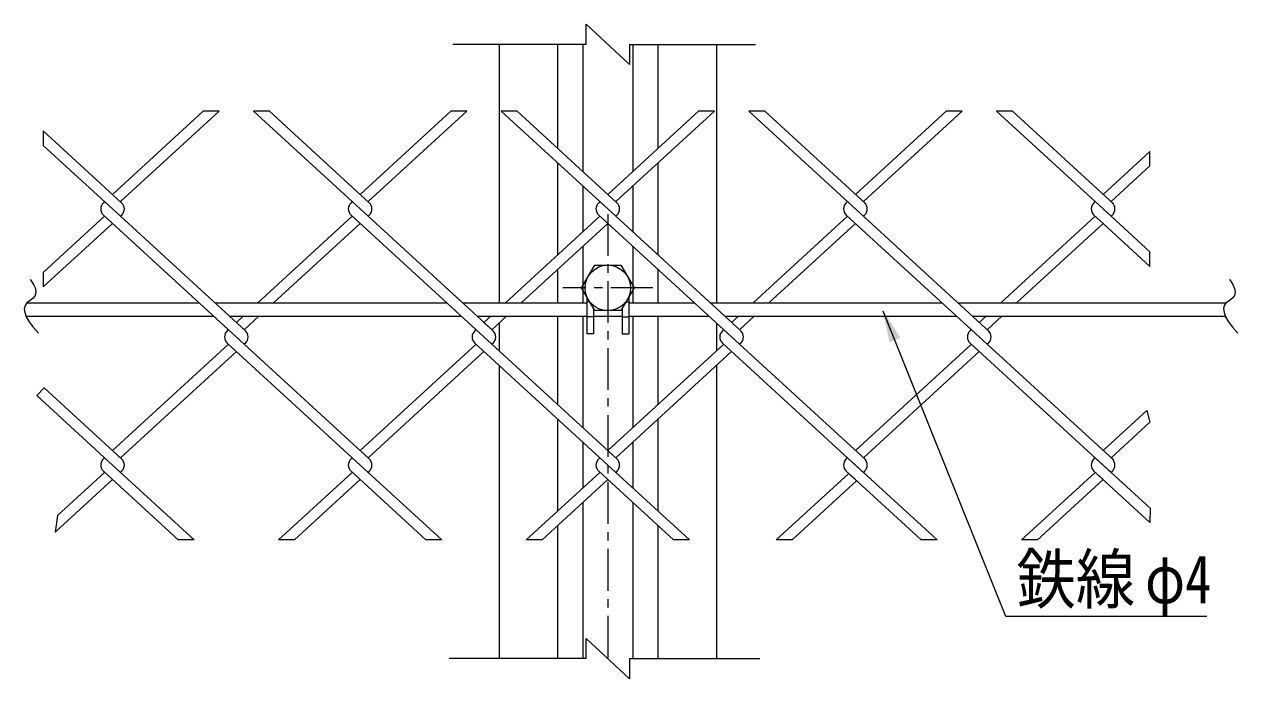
# Model space of a CAD drawing. Units: millimetres, scale not verified. Extents: x -4455 to 4455, y -3150 to 3150.
# Drawn here: x 1656 to 2744, y 517 to 1103 of the extents above; entities that cross this region are included whole.
import ezdxf
from ezdxf.enums import TextEntityAlignment as Align

# ---------------------------------------------------------------- set-up
doc = ezdxf.new("R2010")
doc.units = ezdxf.units.MM
doc.header["$LTSCALE"] = 30
doc.linetypes.add('USER1', pattern=[2, 1.25, -0.25, 0.25, -0.25])
doc.layers.add('0-0_7詳細', color=7, linetype='Continuous', lineweight=18)
doc.styles.add('ＭＳ ゴシック', font='')
doc.styles.get('ＭＳ ゴシック').set_extended_font_data('MS Gothic')

msp = doc.modelspace()

# ---------------------------------------------------------------- linework, layer by layer
at = {"layer": '0-0_7詳細', "color": 4}
for p, q in [((2198.45, 1066.82), (2159.67, 1102.82)), ((2159.67, 1084.82), (2159.67, 1102.82)), ((2159.67, 1084.82), (2040.1, 1084.82)), ((2198.45, 1084.82), (2311.61, 1084.82)), ((2198.45, 1084.82), (2198.45, 1066.82)), ((2159.67, 534.51), (2159.67, 552.51)), ((2198.45, 516.51), (2159.67, 552.51)), ((2159.67, 534.51), (2036.86, 534.51)), ((2198.45, 534.51), (2315.26, 534.51)), ((2198.45, 534.51), (2198.45, 516.51))]:
    msp.add_line(p, q, dxfattribs=at)
at = {"layer": '0-0_7詳細', "lineweight": 9}
for p, q in [((2081.56, 1084.82), (2081.56, 853.27)), ((2134.06, 1084.82), (2134.06, 991.66)), ((2156.56, 1084.82), (2156.56, 971.05)), ((2201.56, 1084.82), (2201.56, 971.05)), ((2224.06, 1084.82), (2224.06, 991.66)), ((2276.56, 1084.82), (2276.56, 853.27)), ((2134.06, 978.64), (2134.06, 896.17)), ((2224.06, 978.64), (2224.06, 896.17)), ((2156.56, 958.02), (2156.56, 916.79)), ((2201.56, 958.02), (2201.56, 916.79)), ((2187.24, 942.94), (2179.06, 950.43)), ((2179.06, 924.39), (2101.45, 853.27)), ((2156.56, 903.77), (2156.56, 853.27)), ((2201.56, 903.77), (2201.56, 853.27)), ((2134.06, 883.15), (2134.06, 853.27)), ((2224.06, 883.15), (2224.06, 853.27)), ((1658.23, 853.27), (1812.62, 853.27)), ((1826.83, 853.27), (2034.64, 853.27)), ((2048.85, 853.27), (2160.31, 853.27)), ((2160.31, 858.36), (2160.31, 825.58)), ((2162.78, 854.08), (2160.31, 854.08)), ((2195.34, 854.08), (2197.81, 854.08)), ((2197.81, 858.36), (2197.81, 825.58)), ((2197.81, 853.27), (2256.67, 853.27)), ((2270.88, 853.27), (2478.7, 853.27)), ((2492.91, 853.27), (2733.47, 853.27)), ((1657.5, 841.27), (1825.71, 841.27)), ((1839.92, 841.27), (2047.74, 841.27)), ((2061.95, 841.27), (2160.31, 841.27)), ((2134.06, 841.27), (2134.06, 762.17)), ((2156.56, 841.27), (2156.56, 741.55)), ((2166.31, 840.58), (2160.31, 840.58)), ((2166.31, 841.27), (2191.81, 841.27)), ((2191.81, 847.97), (2191.81, 825.58)), ((2191.81, 840.58), (2197.81, 840.58)), ((2197.81, 841.27), (2269.77, 841.27)), ((2201.56, 841.27), (2201.56, 741.55)), ((2224.06, 841.27), (2224.06, 762.17)), ((2283.98, 841.27), (2491.8, 841.27)), ((2506.01, 841.27), (2732.74, 841.27)), ((2081.56, 835.04), (2081.56, 810.28)), ((2276.56, 835.04), (2276.56, 810.28)), ((2191.81, 825.58), (2197.81, 825.58)), ((2081.56, 797.26), (2081.56, 534.51)), ((2276.56, 797.26), (2276.56, 534.51)), ((2134.06, 749.15), (2134.06, 666.68)), ((2224.06, 749.15), (2224.06, 666.68)), ((2156.56, 728.53), (2156.56, 687.3)), ((2201.56, 728.53), (2201.56, 687.3)), ((2156.56, 674.28), (2156.56, 534.51)), ((2201.56, 674.28), (2201.56, 534.51)), ((2134.06, 653.66), (2134.06, 534.51)), ((2224.06, 653.66), (2224.06, 534.51))]:
    msp.add_line(p, q, dxfattribs=at)
at = {"layer": '0-0_7詳細', "color": 3}
for p, q in [((1816.37, 1024.99), (1735, 950.43)), ((1830.58, 1024.99), (1742.11, 943.92)), ((1830.58, 1024.99), (1816.37, 1024.99)), ((1964.14, 930.9), (1861.46, 1024.99)), ((1875.67, 1024.99), (1861.46, 1024.99)), ((1965.21, 942.94), (1875.67, 1024.99)), ((2038.4, 1024.99), (1957.03, 950.43)), ((2052.61, 1024.99), (1964.14, 943.92)), ((2052.61, 1024.99), (2038.4, 1024.99)), ((2186.17, 930.9), (2083.48, 1024.99)), ((2097.69, 1024.99), (2083.48, 1024.99)), ((2187.24, 942.94), (2097.69, 1024.99)), ((2260.43, 1024.99), (2179.06, 950.43)), ((2274.64, 1024.99), (2186.17, 943.92)), ((2274.64, 1024.99), (2260.43, 1024.99)), ((2409.26, 929.92), (2305.51, 1024.99)), ((2319.72, 1024.99), (2305.51, 1024.99)), ((2410.33, 941.96), (2319.72, 1024.99)), ((2482.46, 1024.99), (2401.09, 950.43)), ((2496.67, 1024.99), (2408.19, 943.92)), ((2496.67, 1024.99), (2482.46, 1024.99)), ((2630.22, 930.9), (2527.54, 1024.99)), ((2541.75, 1024.99), (2527.54, 1024.99)), ((2632.36, 941.96), (2541.75, 1024.99)), ((1743.18, 942.94), (1672.89, 1007.34)), ((1672.89, 1007.34), (1672.89, 994.32)), ((1742.11, 930.9), (1672.89, 994.32)), ((2665.15, 988.94), (2623.12, 950.43)), ((2665.15, 975.92), (2665.15, 988.94)), ((2665.15, 975.92), (2630.22, 943.92)), ((1727.9, 943.92), (1726.83, 942.94)), ((1727.9, 943.92), (1726.83, 942.94)), ((1949.93, 943.92), (1948.86, 942.94)), ((1949.93, 943.92), (1948.86, 942.94)), ((1949.93, 943.92), (1948.86, 942.94)), ((1949.93, 943.92), (1948.86, 942.94)), ((2171.96, 943.92), (2170.88, 942.94)), ((2171.96, 943.92), (2170.88, 942.94)), ((2393.98, 943.92), (2392.91, 942.94)), ((2393.98, 943.92), (2392.91, 942.94)), ((2616.01, 943.92), (2614.94, 942.94)), ((2616.01, 943.92), (2614.94, 942.94)), ((1727.9, 930.9), (1672.89, 880.49)), ((1853.12, 816.15), (1726.83, 931.88)), ((1742.11, 930.9), (1743.55, 932.21)), ((1743.18, 931.88), (1742.11, 930.9)), ((1854.19, 828.19), (1742.11, 930.9)), ((1949.93, 930.9), (1865.21, 853.27)), ((2075.15, 816.15), (1948.86, 931.88)), ((1965.21, 931.88), (1964.14, 930.9)), ((2076.22, 828.19), (1964.14, 930.9)), ((2171.96, 930.9), (2087.24, 853.27)), ((2297.18, 816.15), (2170.88, 931.88)), ((2187.24, 931.88), (2186.17, 930.9)), ((2298.25, 828.19), (2186.17, 930.9)), ((2393.98, 930.9), (2309.27, 853.27)), ((2519.21, 816.15), (2392.91, 931.88)), ((2409.26, 931.88), (2408.19, 930.9)), ((2521.35, 827.21), (2409.26, 929.92)), ((2616.01, 930.9), (2531.29, 853.27)), ((2623.12, 924.39), (2614.94, 931.88)), ((2631.66, 932.21), (2630.22, 930.9)), ((2631.66, 932.21), (2630.22, 930.9)), ((2631.29, 931.88), (2630.22, 930.9)), ((2631.29, 931.88), (2630.22, 930.9)), ((2665.15, 898.89), (2630.22, 930.9)), ((1735, 924.39), (1672.89, 867.47)), ((1957.03, 924.39), (1879.42, 853.27)), ((2401.09, 924.39), (2323.48, 853.27)), ((2623.12, 924.39), (2545.5, 853.27)), ((2665.15, 885.87), (2623.12, 924.39)), ((2665.15, 885.87), (2665.15, 898.89)), ((1672.89, 880.49), (1672.89, 867.47)), ((1852.11, 841.27), (1846.02, 835.68)), ((1866.32, 841.27), (1853.12, 829.17)), ((2074.14, 841.27), (2068.05, 835.68)), ((2088.35, 841.27), (2075.15, 829.17)), ((2296.17, 841.27), (2290.07, 835.68)), ((2310.38, 841.27), (2297.18, 829.17)), ((2518.2, 841.27), (2512.1, 835.68)), ((2532.41, 841.27), (2519.21, 829.17)), ((1838.91, 829.17), (1837.84, 828.19)), ((1838.91, 829.17), (1837.84, 828.19)), ((1854.19, 828.19), (1846.02, 835.68)), ((2060.94, 829.17), (2059.87, 828.19)), ((2060.94, 829.17), (2059.87, 828.19)), ((2076.22, 828.19), (2068.05, 835.68)), ((2282.97, 829.17), (2281.9, 828.19)), ((2282.97, 829.17), (2281.9, 828.19)), ((2505, 829.17), (2503.93, 828.19)), ((2505, 829.17), (2503.93, 828.19)), ((1838.91, 816.15), (1735, 720.93)), ((1964.14, 701.4), (1837.84, 817.13)), ((1853.12, 816.15), (1854.56, 817.47)), ((1854.19, 817.13), (1853.12, 816.15)), ((1965.21, 713.44), (1853.12, 816.15)), ((2060.94, 816.15), (1957.03, 720.93)), ((2186.17, 701.4), (2059.87, 817.13)), ((2076.22, 817.13), (2075.15, 816.15)), ((2187.24, 713.44), (2075.15, 816.15)), ((2282.97, 816.15), (2179.06, 720.93)), ((2409.26, 700.42), (2281.9, 817.13)), ((2298.25, 817.13), (2297.18, 816.15)), ((2410.33, 712.46), (2297.18, 816.15)), ((2505, 816.15), (2401.09, 720.93)), ((2631.29, 700.42), (2503.93, 817.13)), ((2512.1, 809.64), (2503.93, 817.13)), ((2520.64, 817.47), (2519.21, 816.15)), ((2520.28, 817.13), (2519.21, 816.15)), ((2520.28, 817.13), (2519.21, 816.15)), ((2632.36, 712.46), (2519.21, 816.15)), ((1846.02, 809.64), (1742.11, 714.42)), ((2068.05, 809.64), (1964.14, 714.42)), ((2290.07, 809.64), (2186.17, 714.42)), ((2512.1, 809.64), (2408.19, 714.42)), ((1673.66, 777.15), (1667.13, 770.11)), ((1743.18, 713.44), (1673.66, 777.15)), ((1742.11, 701.4), (1667.13, 770.11)), ((2662.4, 756.93), (2623.12, 720.93)), ((2662.4, 756.93), (2665.15, 746.43)), ((2665.15, 746.43), (2630.22, 714.42)), ((1743.18, 713.44), (1735, 720.93)), ((1965.21, 713.44), (1957.03, 720.93)), ((1727.9, 714.42), (1726.83, 713.44)), ((1727.9, 714.42), (1726.83, 713.44)), ((1808.13, 640.9), (1727.9, 714.42)), ((1949.93, 714.42), (1948.86, 713.44)), ((1949.93, 714.42), (1948.86, 713.44)), ((2030.16, 640.9), (1949.93, 714.42)), ((2171.96, 714.42), (2170.88, 713.44)), ((2171.96, 714.42), (2170.88, 713.44)), ((2252.19, 640.9), (2171.96, 714.42)), ((2393.98, 714.42), (2392.91, 713.44)), ((2393.98, 714.42), (2392.91, 713.44)), ((2474.22, 640.9), (2393.98, 714.42)), ((2616.01, 714.42), (2614.94, 713.44)), ((2616.01, 714.42), (2614.94, 713.44)), ((2665.32, 669.24), (2616.01, 714.42)), ((1727.9, 701.4), (1685.69, 662.72)), ((1793.92, 640.9), (1726.83, 702.38)), ((1743.18, 702.38), (1742.11, 701.4)), ((1949.93, 701.4), (1883.9, 640.9)), ((2015.95, 640.9), (1948.86, 702.38)), ((1965.21, 702.38), (1964.14, 701.4)), ((2171.96, 701.4), (2105.93, 640.9)), ((2237.98, 640.9), (2170.88, 702.38)), ((2187.24, 702.38), (2186.17, 701.4)), ((2395.05, 700.42), (2330.1, 640.9)), ((2460.01, 640.9), (2392.91, 702.38)), ((2401.09, 694.89), (2392.91, 702.38)), ((2409.26, 702.38), (2408.19, 701.4)), ((2409.26, 702.38), (2408.19, 701.4)), ((2616.01, 701.4), (2549.99, 640.9)), ((2623.12, 694.89), (2614.94, 702.38)), ((2665.1, 656.42), (2614.94, 702.38)), ((2631.29, 702.38), (2630.22, 701.4)), ((2631.29, 702.38), (2630.22, 701.4)), ((1735, 694.89), (1683.65, 647.84)), ((2402.16, 693.91), (2344.31, 640.9)), ((2623.12, 694.89), (2564.2, 640.9)), ((2665.32, 669.24), (2665.1, 656.42)), ((1685.69, 662.72), (1683.65, 647.84)), ((1808.13, 640.9), (1793.92, 640.9)), ((2030.16, 640.9), (2015.95, 640.9)), ((2252.19, 640.9), (2237.98, 640.9)), ((2344.31, 640.9), (2330.1, 640.9)), ((2474.22, 640.9), (2460.01, 640.9)), ((2564.2, 640.9), (2549.99, 640.9))]:
    msp.add_line(p, q, dxfattribs=at)
at = {"layer": '0-0_7詳細', "color": 1, "linetype": 'USER1'}
for p, q in [((2179.06, 932.77), (2179.06, 534.51)), ((2219.36, 866.62), (2138.71, 866.62))]:
    msp.add_line(p, q, dxfattribs=at)
at = {"layer": '0-0_7詳細', "color": 3}
msp.add_lwpolyline([(2155.54, 866.62), (2167.3, 886.99), (2190.82, 886.99), (2202.58, 866.62), (2190.82, 846.25), (2167.3, 846.25)], close=True, dxfattribs=at)
at = {"layer": '0-0_7詳細', "color": 4}
for points in [[(1661.3, 874.36), (1661.61, 873.97), (1664.28, 869.77), (1665.84, 866.01), (1666.31, 862.7), (1665.69, 859.82), (1663.97, 857.39), (1661.15, 855.4), (1658.32, 853.4), (1656.57, 850.92), (1655.89, 847.96), (1656.28, 844.53), (1657.74, 840.62), (1660.28, 836.24), (1663.9, 831.38), (1668.59, 826.04)], [(2736.54, 874.36), (2736.86, 873.97), (2739.52, 869.77), (2741.08, 866.01), (2741.55, 862.7), (2740.93, 859.82), (2739.21, 857.39), (2736.39, 855.4), (2733.56, 853.4), (2731.81, 850.92), (2731.13, 847.96), (2731.52, 844.53), (2732.99, 840.62), (2735.53, 836.24), (2739.14, 831.38), (2743.83, 826.04)]]:
    msp.add_lwpolyline(points, dxfattribs=at)
at = {"layer": '0-0_7詳細', "lineweight": 9}
for points in [[(2166.31, 847.97), (2166.31, 825.58), (2160.31, 825.58)], [(2716.07, 572.15), (2536, 572.15), (2426.07, 845.81)]]:
    msp.add_lwpolyline(points, dxfattribs=at)
at = {"layer": '0-0_7詳細', "color": 3}
for points in [[(1957.03, 694.89), (1898.11, 640.9), (1883.9, 640.9)], [(2179.06, 694.89), (2120.14, 640.9), (2105.93, 640.9)]]:
    msp.add_lwpolyline(points, dxfattribs=at)
msp.add_circle((2179.06, 866.62), 20.4, dxfattribs=at)
for centre, start, end in [((1731.9, 937.41), 132.5, 227.5), ((1738.11, 937.41), 312.5, 47.5), ((1953.92, 937.41), 132.5, 227.5), ((1960.14, 937.41), 312.5, 47.5), ((2175.95, 937.41), 132.5, 227.5), ((2182.17, 937.41), 312.5, 47.5), ((2397.98, 937.41), 132.5, 227.5), ((2404.2, 937.41), 312.5, 47.5), ((2620.01, 937.41), 132.5, 227.5), ((2626.22, 937.41), 312.5, 47.5), ((1842.91, 822.66), 132.5, 227.5), ((1849.13, 822.66), 312.5, 47.5), ((2064.94, 822.66), 132.5, 227.5), ((2071.15, 822.66), 312.5, 47.5), ((2286.97, 822.66), 132.5, 227.5), ((2293.18, 822.66), 312.5, 47.5), ((2508.99, 822.66), 132.5, 227.5), ((2515.21, 822.66), 312.5, 47.5), ((1731.9, 707.91), 132.5, 227.5), ((1738.11, 707.91), 312.5, 47.5), ((1953.92, 707.91), 132.5, 227.5), ((1960.14, 707.91), 312.5, 47.5), ((2175.95, 707.91), 132.5, 227.5), ((2182.17, 707.91), 312.5, 47.5), ((2397.98, 707.91), 132.5, 227.5), ((2404.2, 707.91), 312.5, 47.5), ((2620.01, 707.91), 132.5, 227.5), ((2626.22, 707.91), 312.5, 47.5)]:
    msp.add_arc(centre, 7.5, start, end, dxfattribs=at)
at = {"layer": '0-0_7詳細'}
msp.add_solid([(2425.32, 847.67), (2441.34, 821.77), (2431.67, 817.89)], dxfattribs=at)

# ---------------------------------------------------------------- texts
at = {"layer": '0-0_7詳細', "color": 3, "style": 'ＭＳ ゴシック'}
for s, width, p in [('鉄線', 0.9, (2545.46, 571.13)), ('φ4', 0.8, (2660.76, 571.13))]:
    msp.add_text(s, height=43.33, dxfattribs=dict(at, width=width)).set_placement(p, align=Align.BOTTOM_LEFT)

doc.saveas('drawing.dxf')
